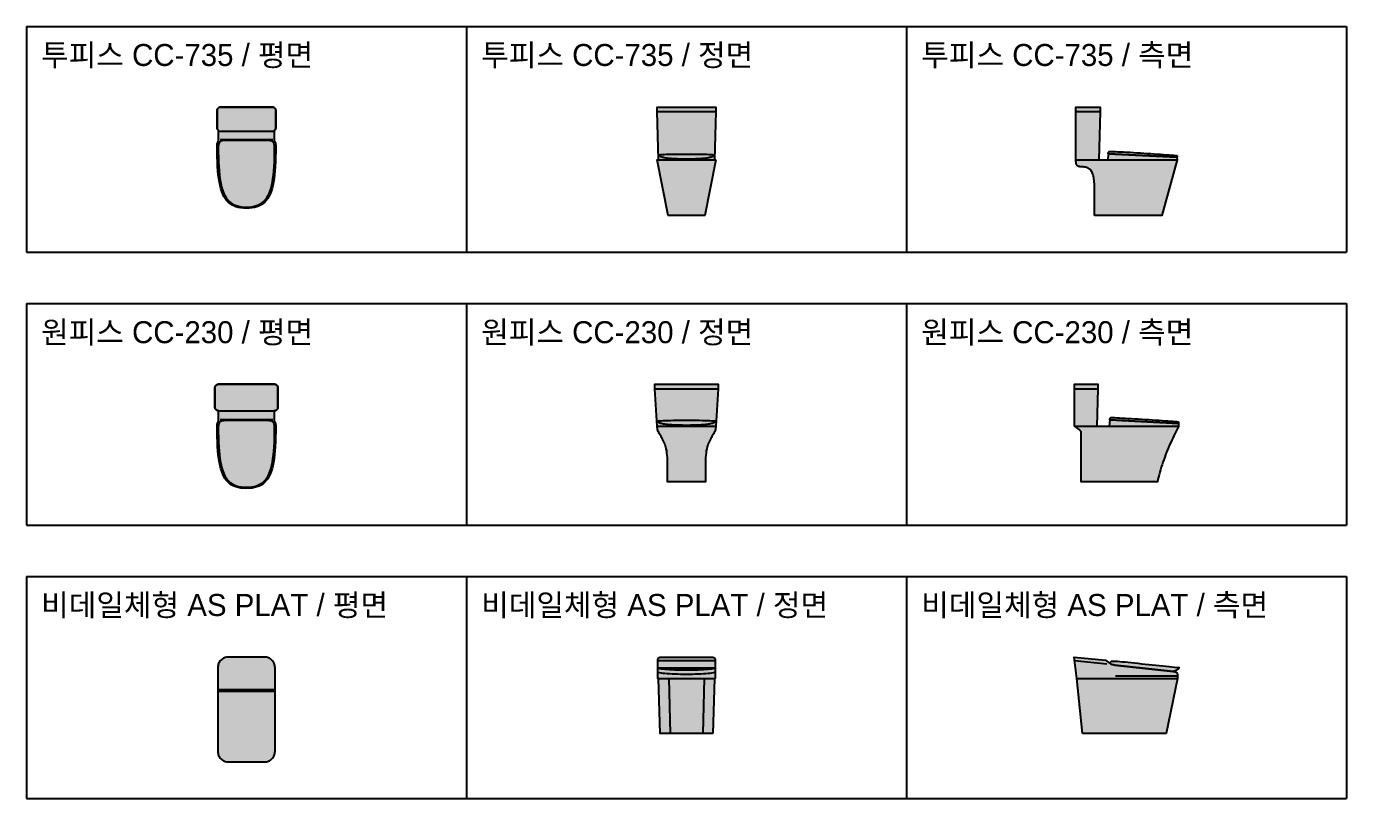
# Model space of a CAD drawing. Header units: millimetres. Extents: x 488786 to 747986, y 25193 to 95000.
# Drawn here: x 543500 to 552500, y 77670 to 82935 of the extents above; entities that cross this region are included whole.
import ezdxf

# ---------------------------------------------------------------- set-up
doc = ezdxf.new("R2010")
doc.units = ezdxf.units.MM
for name, color, linetype in [('10. ETC', 251, 'Continuous'), ('13. TXT2', 43, 'Continuous'), ('25. 255', 255, 'Continuous'), ('6. FUR1', 181, 'Continuous')]:
    doc.layers.add(name, color=color, linetype=linetype)
doc.styles.add('YUHIHA_TEXT', font='Pretendard-Regular.ttf')

# ---------------------------------------------------------------- blocks, each defined once
blk = doc.blocks.new('YUHIHA_Sanitary_Toilet_TwoPiece_A_Plan_Geometry')
at = {"layer": '25. 255'}
blk.add_hatch(color=256, dxfattribs=at).paths.add_polyline_path([(391.7, 456.7), (393.2, 454.4), (394.7, 451.9), (395.9, 449.2), (397, 446.2), (397.9, 443), (398.7, 439.5), (399.2, 435.8), (399.7, 431.8), (399.9, 427.6), (400, 423), (399.8, 385.8), (399.2, 350.5), (398.1, 317.1), (396.6, 285.6), (394.5, 255.9), (391.8, 228), (388.5, 201.9), (384.6, 177.6), (380, 154.9), (374.6, 133.9), (368.5, 114.6), (361.5, 96.9), (353.7, 80.8), (345, 66.3), (335.4, 53.3), (324.7, 41.8), (313.1, 31.7), (300.4, 23.1), (286.7, 15.9), (271.8, 10.1), (255.7, 5.6), (238.4, 2.5), (219.8, 0.6), (200, 0), (180.2, 0.6), (161.6, 2.5), (144.3, 5.6), (128.2, 10.1), (113.3, 15.9), (99.6, 23.1), (86.9, 31.7), (75.3, 41.8), (64.6, 53.3), (55, 66.3), (46.3, 80.8), (38.5, 96.9), (31.5, 114.6), (25.4, 133.9), (20, 154.9), (15.4, 177.6), (11.5, 201.9), (8.2, 228), (5.5, 255.9), (3.4, 285.6), (1.9, 317.1), (0.8, 350.5), (0.2, 385.8), (0, 423), (0.1, 427.6), (0.3, 431.8), (0.8, 435.8), (1.3, 439.5), (2.1, 443), (3, 446.2), (4.1, 449.2), (5.3, 451.9), (6.8, 454.4), (8.3, 456.7), (10, 458.6), (10, 529.5), (8.8, 530.4), (7, 532), (5.4, 533.8), (4, 535.7), (2.8, 537.7), (1.8, 539.8), (1, 542), (0.5, 544.3), (0.1, 546.6), (0, 549), (0, 666), (0.1, 668.4), (0.5, 670.7), (1, 673), (1.8, 675.2), (2.8, 677.3), (4, 679.3), (5.4, 681.2), (7, 683), (8.8, 684.6), (10.7, 686), (12.7, 687.2), (14.8, 688.2), (17, 689), (19.3, 689.5), (21.6, 689.9), (24, 690), (376, 690), (378.4, 689.9), (380.7, 689.5), (383, 689), (385.2, 688.2), (387.3, 687.2), (389.3, 686), (391.2, 684.6), (393, 683), (394.6, 681.2), (396, 679.3), (397.2, 677.3), (398.2, 675.2), (399, 673), (399.5, 670.7), (399.9, 668.4), (400, 666), (400, 549), (399.9, 546.6), (399.5, 544.3), (399, 542), (398.2, 539.8), (397.2, 537.7), (396, 535.7), (394.6, 533.8), (393, 532), (391.2, 530.4), (390, 529.5), (390, 458.6)])
at = {"layer": '6. FUR1'}
blk.add_lwpolyline([(391.7, 456.7), (393.2, 454.4), (394.7, 451.9), (395.9, 449.2), (397, 446.2), (397.9, 443), (398.7, 439.5), (399.2, 435.8), (399.7, 431.8), (399.9, 427.6), (400, 423), (399.8, 385.8), (399.2, 350.5), (398.1, 317.1), (396.6, 285.6), (394.5, 255.9), (391.8, 228), (388.5, 201.9), (384.6, 177.6), (380, 154.9), (374.6, 133.9), (368.5, 114.6), (361.5, 96.9), (353.7, 80.8), (345, 66.3), (335.4, 53.3), (324.7, 41.8), (313.1, 31.7), (300.4, 23.1), (286.7, 15.9), (271.8, 10.1), (255.7, 5.6), (238.4, 2.5), (219.8, 0.6), (200, 0), (180.2, 0.6), (161.6, 2.5), (144.3, 5.6), (128.2, 10.1), (113.3, 15.9), (99.6, 23.1), (86.9, 31.7), (75.3, 41.8), (64.6, 53.3), (55, 66.3), (46.3, 80.8), (38.5, 96.9), (31.5, 114.6), (25.4, 133.9), (20, 154.9), (15.4, 177.6), (11.5, 201.9), (8.2, 228), (5.5, 255.9), (3.4, 285.6), (1.9, 317.1), (0.8, 350.5), (0.2, 385.8), (0, 423), (0.1, 427.6), (0.3, 431.8), (0.8, 435.8), (1.3, 439.5), (2.1, 443), (3, 446.2), (4.1, 449.2), (5.3, 451.9), (6.8, 454.4), (8.3, 456.7), (10, 458.6), (10, 529.5), (8.8, 530.4), (7, 532), (5.4, 533.8), (4, 535.7), (2.8, 537.7), (1.8, 539.8), (1, 542), (0.5, 544.3), (0.1, 546.6), (0, 549), (0, 666), (0.1, 668.4), (0.5, 670.7), (1, 673), (1.8, 675.2), (2.8, 677.3), (4, 679.3), (5.4, 681.2), (7, 683), (8.8, 684.6), (10.7, 686), (12.7, 687.2), (14.8, 688.2), (17, 689), (19.3, 689.5), (21.6, 689.9), (24, 690), (376, 690), (378.4, 689.9), (380.7, 689.5), (383, 689), (385.2, 688.2), (387.3, 687.2), (389.3, 686), (391.2, 684.6), (393, 683), (394.6, 681.2), (396, 679.3), (397.2, 677.3), (398.2, 675.2), (399, 673), (399.5, 670.7), (399.9, 668.4), (400, 666), (400, 549), (399.9, 546.6), (399.5, 544.3), (399, 542), (398.2, 539.8), (397.2, 537.7), (396, 535.7), (394.6, 533.8), (393, 532), (391.2, 530.4), (390, 529.5), (390, 458.6), (391.7, 456.7)], close=True, dxfattribs=at)
at = {"layer": '6. FUR1', "color": 241, "linetype": 'Continuous', "lineweight": -3}
for points in [[(376, 525), (378.4, 525.1), (380.7, 525.5), (383, 526), (385.2, 526.8), (387.3, 527.8), (389.3, 529), (391.2, 530.4), (393, 532), (394.6, 533.8), (396, 535.7), (397.2, 537.7), (398.2, 539.8), (399, 542), (399.5, 544.3), (399.9, 546.6), (400, 549), (400, 666), (399.9, 668.4), (399.5, 670.7), (399, 673), (398.2, 675.2), (397.2, 677.3), (396, 679.3), (394.6, 681.2), (393, 683), (391.2, 684.6), (389.3, 686), (387.3, 687.2), (385.2, 688.2), (383, 689), (380.7, 689.5), (378.4, 689.9), (376, 690), (24, 690), (21.6, 689.9), (19.3, 689.5), (17, 689), (14.8, 688.2), (12.7, 687.2), (10.7, 686), (8.8, 684.6), (7, 683), (5.4, 681.2), (4, 679.3), (2.8, 677.3), (1.8, 675.2), (1, 673), (0.5, 670.7), (0.1, 668.4), (0, 666), (0, 549), (0.1, 546.6), (0.5, 544.3), (1, 542), (1.8, 539.8), (2.8, 537.7), (4, 535.7), (5.4, 533.8), (7, 532), (8.8, 530.4), (10.7, 529), (12.7, 527.8), (14.8, 526.8), (17, 526), (19.3, 525.5), (21.6, 525.1), (24, 525)], [(54.1, 462), (50.3, 462), (46.7, 461.8), (43.3, 461.5), (40, 461.2), (36.9, 460.7), (33.9, 460), (31.1, 459.2), (28.5, 458.3), (26, 457.2), (23.7, 456), (21.5, 454.5), (19.5, 452.9), (17.7, 451.1), (16, 449.1), (14.5, 446.9), (13.1, 444.5), (11.9, 441.9), (10.9, 439), (10, 435.9), (9.3, 432.6), (8.7, 429), (8.3, 425.1), (8.1, 421), (8, 416.6), (8, 416.6), (8.2, 380.7), (8.8, 346.6), (9.8, 314.3), (11.3, 283.9), (13.3, 255.2), (15.9, 228.3), (19, 203), (22.8, 179.5), (27.2, 157.6), (32.4, 137.4), (38.3, 118.7), (45, 101.6), (52.5, 86.1), (60.8, 72), (70.1, 59.5), (80.2, 48.4), (91.4, 38.7), (103.6, 30.3), (116.8, 23.4), (131.1, 17.8), (146.5, 13.5), (163.1, 10.4), (181, 8.6), (200, 8), (200, 8), (219, 8.6), (236.9, 10.4), (253.5, 13.5), (268.9, 17.8), (283.2, 23.4), (296.4, 30.3), (308.6, 38.7), (319.8, 48.4), (329.9, 59.5), (339.2, 72), (347.5, 86.1), (355, 101.6), (361.7, 118.7), (367.6, 137.4), (372.8, 157.6), (377.2, 179.5), (381, 203), (384.1, 228.3), (386.7, 255.2), (388.7, 283.9), (390.2, 314.3), (391.2, 346.6), (391.8, 380.7), (392, 416.6), (392, 416.6), (391.9, 421), (391.7, 425.1), (391.3, 429), (390.7, 432.6), (390, 435.9), (389.1, 439), (388.1, 441.9), (386.9, 444.5), (385.5, 446.9), (384, 449.1), (382.3, 451.1), (380.5, 452.9), (378.5, 454.5), (376.3, 456), (374, 457.2), (371.5, 458.3), (368.9, 459.2), (366.1, 460), (363.1, 460.7), (360, 461.2), (356.7, 461.5), (353.3, 461.8), (349.7, 462), (345.9, 462)]]:
    blk.add_lwpolyline(points, close=True, dxfattribs=at)
blk.add_lwpolyline([(20, 470), (380, 470)], dxfattribs=at)
blk = doc.blocks.new('YUHIHA_Sanitary_Toilet_TwoPiece_A_Plan', base_point=(200, 0))
at = {"layer": '6. FUR1'}
blk.add_blockref('YUHIHA_Sanitary_Toilet_TwoPiece_A_Plan_Geometry', (0, 0), dxfattribs=at)
blk = doc.blocks.new('YUHIHA_Sanitary_Toilet_TwoPiece_A_Front_Geometry')
at = {"layer": '25. 255'}
blk.add_hatch(color=256, dxfattribs=at).paths.add_polyline_path([(400, 380), (325, 0), (75, 0), (0, 380), (9, 380), (0, 710), (0, 740), (400, 740), (400, 710), (391, 380)])
at = {"layer": '6. FUR1'}
blk.add_lwpolyline([(400, 380), (325, 0), (200, 0), (75, 0), (0, 380), (9, 380), (0, 710), (0, 740), (400, 740), (400, 710), (391, 380), (400, 380)], close=True, dxfattribs=at)
at = {"layer": '6. FUR1', "color": 241, "linetype": 'Continuous', "lineweight": -3}
for points in [[(0, 710), (400, 710)], [(0, 380), (400, 380)]]:
    blk.add_lwpolyline(points, dxfattribs=at)
blk.add_lwpolyline([(11, 414), (16.2, 415), (24.2, 415.8), (34.6, 416.6), (47.3, 417.3), (62, 418), (78.5, 418.5), (96.5, 419), (115.7, 419.3), (135.9, 419.6), (156.8, 419.8), (178.3, 420), (200, 420), (221.7, 420), (243.2, 419.8), (264.1, 419.6), (284.3, 419.3), (303.5, 419), (321.5, 418.5), (338, 418), (352.7, 417.3), (365.4, 416.6), (375.8, 415.8), (383.8, 415), (389, 414), (389, 414), (388.8, 411.3), (387.6, 408.8), (385.6, 406.4), (382.6, 404.2), (378.9, 402.1), (374.4, 400.2), (369.1, 398.4), (363.1, 396.7), (356.4, 395.2), (349.1, 393.7), (341.2, 392.4), (332.8, 391.2), (323.7, 390.2), (314.2, 389.2), (304.3, 388.4), (293.9, 387.6), (283.1, 387), (272, 386.4), (260.6, 386), (248.9, 385.6), (236.9, 385.3), (224.8, 385.2), (212.4, 385), (200, 385), (200, 385), (187.6, 385), (175.2, 385.2), (163.1, 385.3), (151.1, 385.6), (139.4, 386), (128, 386.4), (116.9, 387), (106.1, 387.6), (95.7, 388.4), (85.8, 389.2), (76.3, 390.2), (67.2, 391.2), (58.8, 392.4), (50.9, 393.7), (43.6, 395.2), (36.9, 396.7), (30.9, 398.4), (25.6, 400.2), (21.1, 402.1), (17.4, 404.2), (14.4, 406.4), (12.4, 408.8), (11.2, 411.3), (11, 414)], close=True, dxfattribs=at)
blk = doc.blocks.new('YUHIHA_Sanitary_Toilet_TwoPiece_A_Front')
at = {"layer": '6. FUR1'}
blk.add_blockref('YUHIHA_Sanitary_Toilet_TwoPiece_A_Front_Geometry', (-200, 0), dxfattribs=at)
blk = doc.blocks.new('YUHIHA_Sanitary_Toilet_TwoPiece_A_Side_Geometry')
at = {"layer": '25. 255'}
blk.add_hatch(color=256, dxfattribs=at).paths.add_polyline_path([(126, 0), (126, 180), (125.9, 192.9), (125.7, 205.2), (125.3, 216.9), (124.6, 227.9), (123.8, 238.4), (122.7, 248.2), (121.3, 257.4), (119.7, 266.1), (117.8, 274.1), (115.5, 281.7), (112.9, 288.6), (110, 295), (106.7, 300.9), (103, 306.2), (98.9, 311), (94.3, 315.3), (89.3, 319), (83.8, 322.3), (77.8, 325.1), (71.4, 327.4), (64.4, 329.2), (56.8, 330.6), (48.7, 331.5), (40, 332), (36.4, 332.4), (32.9, 332.7), (29.7, 333.1), (26.6, 333.5), (23.8, 333.9), (21.1, 334.4), (18.6, 335.1), (16.3, 335.8), (14.2, 336.6), (12.2, 337.7), (10.4, 338.9), (8.8, 340.2), (7.3, 341.9), (5.9, 343.7), (4.7, 345.8), (3.7, 348.2), (2.8, 350.9), (2, 353.9), (1.4, 357.3), (0.9, 361), (0.5, 365.1), (0.2, 369.7), (0.1, 374.6), (0, 380), (0, 740), (165, 740), (165, 710), (157, 380), (218, 380), (223, 421.8), (220, 422), (220.1, 423), (220.3, 424), (220.5, 424.9), (220.7, 425.8), (220.9, 426.7), (221.1, 427.6), (221.4, 428.4), (221.6, 429.3), (221.9, 430.1), (222.2, 430.8), (222.5, 431.5), (222.9, 432.2), (223.2, 432.9), (223.6, 433.6), (224, 434.2), (224.4, 434.7), (224.8, 435.3), (225.2, 435.8), (225.6, 436.2), (226.1, 436.7), (226.5, 437.1), (227, 437.4), (227.5, 437.7), (228, 438), (239.4, 437.8), (253, 437.3), (268.5, 436.7), (285.8, 435.9), (304.7, 435), (324.9, 433.9), (346.2, 432.7), (368.5, 431.4), (391.5, 430), (415, 428.6), (438.9, 427), (462.9, 425.5), (486.8, 423.9), (510.4, 422.4), (533.5, 420.8), (555.9, 419.3), (577.3, 417.8), (597.7, 416.3), (616.8, 415), (634.3, 413.7), (650.1, 412.6), (663.9, 411.6), (675.6, 410.7), (685, 410), (685.7, 409.8), (686.4, 409.6), (686.9, 409.4), (687.4, 409), (687.9, 408.7), (688.3, 408.3), (688.6, 407.8), (688.9, 407.3), (689.1, 406.8), (689.3, 406.3), (689.4, 405.7), (689.5, 405.1), (689.5, 404.5), (689.5, 403.9), (689.5, 403.3), (689.4, 402.7), (689.3, 402), (689.2, 401.4), (689.1, 400.8), (688.9, 400.2), (688.7, 399.6), (688.5, 399.1), (688.2, 398.5), (688, 398), (690, 380), (585, 0)])
at = {"layer": '6. FUR1'}
blk.add_lwpolyline([(126, 0), (126, 180), (125.9, 192.9), (125.7, 205.2), (125.3, 216.9), (124.6, 227.9), (123.8, 238.4), (122.7, 248.2), (121.3, 257.4), (119.7, 266.1), (117.8, 274.1), (115.5, 281.7), (112.9, 288.6), (110, 295), (106.7, 300.9), (103, 306.2), (98.9, 311), (94.3, 315.3), (89.3, 319), (83.8, 322.3), (77.8, 325.1), (71.4, 327.4), (64.4, 329.2), (56.8, 330.6), (48.7, 331.5), (40, 332), (36.4, 332.4), (32.9, 332.7), (29.7, 333.1), (26.6, 333.5), (23.8, 333.9), (21.1, 334.4), (18.6, 335.1), (16.3, 335.8), (14.2, 336.6), (12.2, 337.7), (10.4, 338.9), (8.8, 340.2), (7.3, 341.9), (5.9, 343.7), (4.7, 345.8), (3.7, 348.2), (2.8, 350.9), (2, 353.9), (1.4, 357.3), (0.9, 361), (0.5, 365.1), (0.2, 369.7), (0.1, 374.6), (0, 380), (0, 740), (165, 740), (165, 710), (157, 380), (218, 380), (223, 421.8), (220, 422), (220.1, 423), (220.3, 424), (220.5, 424.9), (220.7, 425.8), (220.9, 426.7), (221.1, 427.6), (221.4, 428.4), (221.6, 429.3), (221.9, 430.1), (222.2, 430.8), (222.5, 431.5), (222.9, 432.2), (223.2, 432.9), (223.6, 433.6), (224, 434.2), (224.4, 434.7), (224.8, 435.3), (225.2, 435.8), (225.6, 436.2), (226.1, 436.7), (226.5, 437.1), (227, 437.4), (227.5, 437.7), (228, 438), (239.4, 437.8), (253, 437.3), (268.5, 436.7), (285.8, 435.9), (304.7, 435), (324.9, 433.9), (346.2, 432.7), (368.5, 431.4), (391.5, 430), (415, 428.6), (438.9, 427), (462.9, 425.5), (486.8, 423.9), (510.4, 422.4), (533.5, 420.8), (555.9, 419.3), (577.3, 417.8), (597.7, 416.3), (616.8, 415), (634.3, 413.7), (650.1, 412.6), (663.9, 411.6), (675.6, 410.7), (685, 410), (685.7, 409.8), (686.4, 409.6), (686.9, 409.4), (687.4, 409), (687.9, 408.7), (688.3, 408.3), (688.6, 407.8), (688.9, 407.3), (689.1, 406.8), (689.3, 406.3), (689.4, 405.7), (689.5, 405.1), (689.5, 404.5), (689.5, 403.9), (689.5, 403.3), (689.4, 402.7), (689.3, 402), (689.2, 401.4), (689.1, 400.8), (688.9, 400.2), (688.7, 399.6), (688.5, 399.1), (688.2, 398.5), (688, 398), (690, 380), (585, 0), (345, 0), (126, 0)], close=True, dxfattribs=at)
at = {"layer": '6. FUR1', "color": 241, "linetype": 'Continuous', "lineweight": -3}
for points in [[(0, 710), (165, 710)], [(0, 380), (690, 380)], [(220, 422), (688, 398)]]:
    blk.add_lwpolyline(points, dxfattribs=at)
blk.add_lwpolyline([(228, 438), (239.4, 437.8), (253, 437.3), (268.5, 436.7), (285.8, 435.9), (304.7, 435), (324.9, 433.9), (346.2, 432.7), (368.5, 431.4), (391.5, 430), (415, 428.6), (438.9, 427), (462.9, 425.5), (486.8, 423.9), (510.4, 422.4), (533.5, 420.8), (555.9, 419.3), (577.3, 417.8), (597.7, 416.3), (616.8, 415), (634.3, 413.7), (650.1, 412.6), (663.9, 411.6), (675.6, 410.7), (685, 410), (685, 410), (685.7, 409.8), (686.4, 409.6), (686.9, 409.4), (687.4, 409), (687.9, 408.7), (688.3, 408.3), (688.6, 407.8), (688.9, 407.3), (689.1, 406.8), (689.3, 406.3), (689.4, 405.7), (689.5, 405.1), (689.5, 404.5), (689.5, 403.9), (689.5, 403.3), (689.4, 402.7), (689.3, 402), (689.2, 401.4), (689.1, 400.8), (688.9, 400.2), (688.7, 399.6), (688.5, 399.1), (688.2, 398.5), (688, 398), (220, 422), (220, 422), (220.1, 423), (220.3, 424), (220.5, 424.9), (220.7, 425.8), (220.9, 426.7), (221.1, 427.6), (221.4, 428.4), (221.6, 429.3), (221.9, 430.1), (222.2, 430.8), (222.5, 431.5), (222.9, 432.2), (223.2, 432.9), (223.6, 433.6), (224, 434.2), (224.4, 434.7), (224.8, 435.3), (225.2, 435.8), (225.6, 436.2), (226.1, 436.7), (226.5, 437.1), (227, 437.4), (227.5, 437.7), (228, 438)], close=True, dxfattribs=at)
blk = doc.blocks.new('YUHIHA_Sanitary_Toilet_TwoPiece_A_Side')
at = {"layer": '6. FUR1'}
blk.add_blockref('YUHIHA_Sanitary_Toilet_TwoPiece_A_Side_Geometry', (-345, 0), dxfattribs=at)
blk = doc.blocks.new('YUHIHA_Sanitary_Toilet_OnePiece_Plan_Geometry')
at = {"layer": '25. 255'}
blk.add_hatch(color=256, dxfattribs=at).paths.add_polyline_path([(406.7, 456.7), (408.2, 454.4), (409.7, 451.9), (410.9, 449.2), (412, 446.2), (412.9, 443), (413.7, 439.5), (414.2, 435.8), (414.7, 431.8), (414.9, 427.6), (415, 423), (414.8, 385.8), (414.2, 350.5), (413.1, 317.1), (411.6, 285.6), (409.5, 255.9), (406.8, 228), (403.5, 201.9), (399.6, 177.6), (395, 154.9), (389.6, 133.9), (383.5, 114.6), (376.5, 96.9), (368.7, 80.8), (360, 66.3), (350.4, 53.3), (339.7, 41.8), (328.1, 31.7), (315.4, 23.1), (301.7, 15.9), (286.8, 10.1), (270.7, 5.6), (253.4, 2.5), (234.8, 0.6), (215, 0), (195.2, 0.6), (176.6, 2.5), (159.3, 5.6), (143.2, 10.1), (128.3, 15.9), (114.6, 23.1), (101.9, 31.7), (90.3, 41.8), (79.6, 53.3), (70, 66.3), (61.3, 80.8), (53.5, 96.9), (46.5, 114.6), (40.4, 133.9), (35, 154.9), (30.4, 177.6), (26.5, 201.9), (23.2, 228), (20.5, 255.9), (18.4, 285.6), (16.9, 317.1), (15.8, 350.5), (15.2, 385.8), (15, 423), (15.1, 427.6), (15.3, 431.8), (15.8, 435.8), (16.3, 439.5), (17.1, 443), (18, 446.2), (19.1, 449.2), (20.3, 451.9), (21.8, 454.4), (23.3, 456.7), (25, 458.6), (25, 530), (24, 530), (21.6, 530.1), (19.3, 530.5), (17, 531), (14.8, 531.8), (12.7, 532.8), (10.7, 534), (8.8, 535.4), (7, 537), (5.4, 538.8), (4, 540.7), (2.8, 542.7), (1.8, 544.8), (1, 547), (0.5, 549.3), (0.1, 551.6), (0, 554), (0, 686), (0.1, 688.4), (0.5, 690.7), (1, 693), (1.8, 695.2), (2.8, 697.3), (4, 699.3), (5.4, 701.2), (7, 703), (8.8, 704.6), (10.7, 706), (12.7, 707.2), (14.8, 708.2), (17, 709), (19.3, 709.5), (21.6, 709.9), (24, 710), (406, 710), (408.4, 709.9), (410.7, 709.5), (413, 709), (415.2, 708.2), (417.3, 707.2), (419.3, 706), (421.2, 704.6), (423, 703), (424.6, 701.2), (426, 699.3), (427.2, 697.3), (428.2, 695.2), (429, 693), (429.5, 690.7), (429.9, 688.4), (430, 686), (430, 554), (429.9, 551.6), (429.5, 549.3), (429, 547), (428.2, 544.8), (427.2, 542.7), (426, 540.7), (424.6, 538.8), (423, 537), (421.2, 535.4), (419.3, 534), (417.3, 532.8), (415.2, 531.8), (413, 531), (410.7, 530.5), (408.4, 530.1), (406, 530), (405, 530), (405, 458.6)])
at = {"layer": '6. FUR1'}
blk.add_lwpolyline([(406.7, 456.7), (408.2, 454.4), (409.7, 451.9), (410.9, 449.2), (412, 446.2), (412.9, 443), (413.7, 439.5), (414.2, 435.8), (414.7, 431.8), (414.9, 427.6), (415, 423), (414.8, 385.8), (414.2, 350.5), (413.1, 317.1), (411.6, 285.6), (409.5, 255.9), (406.8, 228), (403.5, 201.9), (399.6, 177.6), (395, 154.9), (389.6, 133.9), (383.5, 114.6), (376.5, 96.9), (368.7, 80.8), (360, 66.3), (350.4, 53.3), (339.7, 41.8), (328.1, 31.7), (315.4, 23.1), (301.7, 15.9), (286.8, 10.1), (270.7, 5.6), (253.4, 2.5), (234.8, 0.6), (215, 0), (195.2, 0.6), (176.6, 2.5), (159.3, 5.6), (143.2, 10.1), (128.3, 15.9), (114.6, 23.1), (101.9, 31.7), (90.3, 41.8), (79.6, 53.3), (70, 66.3), (61.3, 80.8), (53.5, 96.9), (46.5, 114.6), (40.4, 133.9), (35, 154.9), (30.4, 177.6), (26.5, 201.9), (23.2, 228), (20.5, 255.9), (18.4, 285.6), (16.9, 317.1), (15.8, 350.5), (15.2, 385.8), (15, 423), (15.1, 427.6), (15.3, 431.8), (15.8, 435.8), (16.3, 439.5), (17.1, 443), (18, 446.2), (19.1, 449.2), (20.3, 451.9), (21.8, 454.4), (23.3, 456.7), (25, 458.6), (25, 530), (24, 530), (21.6, 530.1), (19.3, 530.5), (17, 531), (14.8, 531.8), (12.7, 532.8), (10.7, 534), (8.8, 535.4), (7, 537), (5.4, 538.8), (4, 540.7), (2.8, 542.7), (1.8, 544.8), (1, 547), (0.5, 549.3), (0.1, 551.6), (0, 554), (0, 686), (0.1, 688.4), (0.5, 690.7), (1, 693), (1.8, 695.2), (2.8, 697.3), (4, 699.3), (5.4, 701.2), (7, 703), (8.8, 704.6), (10.7, 706), (12.7, 707.2), (14.8, 708.2), (17, 709), (19.3, 709.5), (21.6, 709.9), (24, 710), (406, 710), (408.4, 709.9), (410.7, 709.5), (413, 709), (415.2, 708.2), (417.3, 707.2), (419.3, 706), (421.2, 704.6), (423, 703), (424.6, 701.2), (426, 699.3), (427.2, 697.3), (428.2, 695.2), (429, 693), (429.5, 690.7), (429.9, 688.4), (430, 686), (430, 554), (429.9, 551.6), (429.5, 549.3), (429, 547), (428.2, 544.8), (427.2, 542.7), (426, 540.7), (424.6, 538.8), (423, 537), (421.2, 535.4), (419.3, 534), (417.3, 532.8), (415.2, 531.8), (413, 531), (410.7, 530.5), (408.4, 530.1), (406, 530), (405, 530), (405, 458.6), (406.7, 456.7)], close=True, dxfattribs=at)
at = {"layer": '6. FUR1', "color": 241, "linetype": 'Continuous', "lineweight": -3}
for points in [[(406, 530), (408.4, 530.1), (410.7, 530.5), (413, 531), (415.2, 531.8), (417.3, 532.8), (419.3, 534), (421.2, 535.4), (423, 537), (424.6, 538.8), (426, 540.7), (427.2, 542.7), (428.2, 544.8), (429, 547), (429.5, 549.3), (429.9, 551.6), (430, 554), (430, 686), (429.9, 688.4), (429.5, 690.7), (429, 693), (428.2, 695.2), (427.2, 697.3), (426, 699.3), (424.6, 701.2), (423, 703), (421.2, 704.6), (419.3, 706), (417.3, 707.2), (415.2, 708.2), (413, 709), (410.7, 709.5), (408.4, 709.9), (406, 710), (24, 710), (21.6, 709.9), (19.3, 709.5), (17, 709), (14.8, 708.2), (12.7, 707.2), (10.7, 706), (8.8, 704.6), (7, 703), (5.4, 701.2), (4, 699.3), (2.8, 697.3), (1.8, 695.2), (1, 693), (0.5, 690.7), (0.1, 688.4), (0, 686), (0, 554), (0.1, 551.6), (0.5, 549.3), (1, 547), (1.8, 544.8), (2.8, 542.7), (4, 540.7), (5.4, 538.8), (7, 537), (8.8, 535.4), (10.7, 534), (12.7, 532.8), (14.8, 531.8), (17, 531), (19.3, 530.5), (21.6, 530.1), (24, 530)], [(69.1, 462), (65.3, 462), (61.7, 461.8), (58.3, 461.5), (55, 461.2), (51.9, 460.7), (48.9, 460), (46.1, 459.2), (43.5, 458.3), (41, 457.2), (38.7, 456), (36.5, 454.5), (34.5, 452.9), (32.7, 451.1), (31, 449.1), (29.5, 446.9), (28.1, 444.5), (26.9, 441.9), (25.9, 439), (25, 435.9), (24.3, 432.6), (23.7, 429), (23.3, 425.1), (23.1, 421), (23, 416.6), (23, 416.6), (23.2, 380.7), (23.8, 346.6), (24.8, 314.3), (26.3, 283.9), (28.3, 255.2), (30.9, 228.3), (34, 203), (37.8, 179.5), (42.2, 157.6), (47.4, 137.4), (53.3, 118.7), (60, 101.6), (67.5, 86.1), (75.8, 72), (85.1, 59.5), (95.2, 48.4), (106.4, 38.7), (118.6, 30.3), (131.8, 23.4), (146.1, 17.8), (161.5, 13.5), (178.1, 10.4), (196, 8.6), (215, 8), (215, 8), (234, 8.6), (251.9, 10.4), (268.5, 13.5), (283.9, 17.8), (298.2, 23.4), (311.4, 30.3), (323.6, 38.7), (334.8, 48.4), (344.9, 59.5), (354.2, 72), (362.5, 86.1), (370, 101.6), (376.7, 118.7), (382.6, 137.4), (387.8, 157.6), (392.2, 179.5), (396, 203), (399.1, 228.3), (401.7, 255.2), (403.7, 283.9), (405.2, 314.3), (406.2, 346.6), (406.8, 380.7), (407, 416.6), (407, 416.6), (406.9, 421), (406.7, 425.1), (406.3, 429), (405.7, 432.6), (405, 435.9), (404.1, 439), (403.1, 441.9), (401.9, 444.5), (400.5, 446.9), (399, 449.1), (397.3, 451.1), (395.5, 452.9), (393.5, 454.5), (391.3, 456), (389, 457.2), (386.5, 458.3), (383.9, 459.2), (381.1, 460), (378.1, 460.7), (375, 461.2), (371.7, 461.5), (368.3, 461.8), (364.7, 462), (360.9, 462)]]:
    blk.add_lwpolyline(points, close=True, dxfattribs=at)
blk.add_lwpolyline([(35, 470), (395, 470)], dxfattribs=at)
blk = doc.blocks.new('YUHIHA_Sanitary_Toilet_OnePiece_Plan', base_point=(215, 0))
at = {"layer": '6. FUR1'}
blk.add_blockref('YUHIHA_Sanitary_Toilet_OnePiece_Plan_Geometry', (0, 0), dxfattribs=at)
blk = doc.blocks.new('YUHIHA_Sanitary_Toilet_OnePiece_Front_Geometry')
at = {"layer": '25. 255'}
blk.add_hatch(color=256, dxfattribs=at).paths.add_polyline_path([(414.6, 371.5), (413.6, 363.6), (412, 356.2), (409.8, 349.1), (407.2, 342.2), (404.1, 335.5), (400.6, 329), (396.9, 322.4), (392.9, 315.8), (388.7, 308.9), (384.4, 301.8), (380, 294.4), (375.6, 286.5), (371.3, 278.1), (367.1, 269), (363.1, 259.3), (359.4, 248.7), (355.9, 237.3), (352.8, 224.8), (350.2, 211.4), (348, 196.7), (346.4, 180.8), (345.4, 163.6), (345, 145), (345, 0), (85, 0), (85, 145), (84.6, 163.6), (83.6, 180.8), (82, 196.7), (79.8, 211.4), (77.2, 224.8), (74.1, 237.3), (70.6, 248.7), (66.9, 259.3), (62.9, 269), (58.7, 278.1), (54.4, 286.5), (50, 294.4), (45.6, 301.8), (41.3, 308.9), (37.1, 315.8), (33.1, 322.4), (29.4, 329), (25.9, 335.5), (22.8, 342.2), (20.2, 349.1), (18, 356.2), (16.4, 363.6), (15.4, 371.5), (15, 380), (0, 635), (0, 665), (430, 665), (430, 635), (415, 380)])
at = {"layer": '6. FUR1'}
blk.add_lwpolyline([(414.6, 371.5), (413.6, 363.6), (412, 356.2), (409.8, 349.1), (407.2, 342.2), (404.1, 335.5), (400.6, 329), (396.9, 322.4), (392.9, 315.8), (388.7, 308.9), (384.4, 301.8), (380, 294.4), (375.6, 286.5), (371.3, 278.1), (367.1, 269), (363.1, 259.3), (359.4, 248.7), (355.9, 237.3), (352.8, 224.8), (350.2, 211.4), (348, 196.7), (346.4, 180.8), (345.4, 163.6), (345, 145), (345, 0), (85, 0), (85, 145), (84.6, 163.6), (83.6, 180.8), (82, 196.7), (79.8, 211.4), (77.2, 224.8), (74.1, 237.3), (70.6, 248.7), (66.9, 259.3), (62.9, 269), (58.7, 278.1), (54.4, 286.5), (50, 294.4), (45.6, 301.8), (41.3, 308.9), (37.1, 315.8), (33.1, 322.4), (29.4, 329), (25.9, 335.5), (22.8, 342.2), (20.2, 349.1), (18, 356.2), (16.4, 363.6), (15.4, 371.5), (15, 380), (0, 635), (0, 665), (430, 665), (430, 635), (415, 380), (414.6, 371.5)], close=True, dxfattribs=at)
at = {"layer": '6. FUR1', "color": 241, "linetype": 'Continuous', "lineweight": -3}
for points in [[(0, 635), (430, 635)], [(15, 380), (415, 380)]]:
    blk.add_lwpolyline(points, dxfattribs=at)
blk.add_lwpolyline([(18, 414), (23.3, 415), (31.5, 415.8), (42.3, 416.6), (55.5, 417.3), (70.8, 418), (88, 418.5), (106.7, 419), (126.8, 419.3), (147.9, 419.6), (169.9, 419.8), (192.3, 420), (215, 420), (237.7, 420), (260.1, 419.8), (282.1, 419.6), (303.2, 419.3), (323.3, 419), (342, 418.5), (359.2, 418), (374.5, 417.3), (387.7, 416.6), (398.5, 415.8), (406.7, 415), (412, 414), (412, 414), (411.8, 411.3), (410.6, 408.8), (408.5, 406.4), (405.6, 404.2), (401.8, 402.1), (397.2, 400.2), (391.8, 398.4), (385.7, 396.7), (378.9, 395.2), (371.4, 393.7), (363.3, 392.4), (354.6, 391.2), (345.3, 390.2), (335.4, 389.2), (325.1, 388.4), (314.3, 387.6), (303.1, 387), (291.4, 386.4), (279.4, 386), (267.1, 385.6), (254.4, 385.3), (241.5, 385.2), (228.3, 385), (215, 385), (215, 385), (201.7, 385), (188.5, 385.2), (175.6, 385.3), (162.9, 385.6), (150.6, 386), (138.6, 386.4), (126.9, 387), (115.7, 387.6), (104.9, 388.4), (94.6, 389.2), (84.7, 390.2), (75.4, 391.2), (66.7, 392.4), (58.6, 393.7), (51.1, 395.2), (44.3, 396.7), (38.2, 398.4), (32.8, 400.2), (28.2, 402.1), (24.4, 404.2), (21.5, 406.4), (19.4, 408.8), (18.2, 411.3), (18, 414)], close=True, dxfattribs=at)
blk = doc.blocks.new('YUHIHA_Sanitary_Toilet_OnePiece_Front', base_point=(215, 0))
at = {"layer": '6. FUR1'}
blk.add_blockref('YUHIHA_Sanitary_Toilet_OnePiece_Front_Geometry', (0, 0), dxfattribs=at)
blk = doc.blocks.new('YUHIHA_Sanitary_Toilet_OnePiece_Side_Geometry')
at = {"layer": '25. 255'}
blk.add_hatch(color=256, dxfattribs=at).paths.add_polyline_path([(697.1, 355), (690.4, 341.5), (683.6, 327.5), (676.7, 313.1), (669.8, 298.1), (662.8, 282.8), (655.7, 267), (648.7, 251), (641.8, 234.6), (634.9, 218), (628.1, 201.2), (621.5, 184.3), (615, 167.2), (608.7, 150.1), (602.6, 133), (596.7, 115.8), (591.2, 98.8), (585.9, 81.8), (580.9, 65), (576.4, 48.3), (572.1, 31.9), (568.4, 15.8), (565, 0), (45, 0), (45, 340), (43.7, 342.4), (42.2, 344.7), (40.7, 346.8), (39, 348.9), (37.3, 350.8), (35.4, 352.6), (33.5, 354.3), (31.6, 355.9), (29.5, 357.5), (27.5, 359), (25.4, 360.5), (23.2, 361.9), (21.1, 363.3), (19, 364.6), (16.9, 366), (14.8, 367.4), (12.7, 368.8), (10.7, 370.2), (8.7, 371.7), (6.8, 373.2), (5, 374.8), (3.2, 376.4), (1.6, 378.2), (0, 380), (0, 665), (160, 665), (160, 635), (152, 380), (238, 380), (243, 421.8), (240, 422), (240.1, 423), (240.3, 424), (240.5, 424.9), (240.7, 425.8), (240.9, 426.7), (241.1, 427.6), (241.4, 428.4), (241.6, 429.3), (241.9, 430.1), (242.2, 430.8), (242.5, 431.5), (242.9, 432.2), (243.2, 432.9), (243.6, 433.6), (244, 434.2), (244.4, 434.7), (244.8, 435.3), (245.2, 435.8), (245.6, 436.2), (246.1, 436.7), (246.5, 437.1), (247, 437.4), (247.5, 437.7), (248, 438), (259.4, 437.8), (273, 437.3), (288.5, 436.7), (305.8, 435.9), (324.7, 435), (344.9, 433.9), (366.2, 432.7), (388.5, 431.4), (411.5, 430), (435, 428.6), (458.9, 427), (482.9, 425.5), (506.8, 423.9), (530.4, 422.4), (553.5, 420.8), (575.9, 419.3), (597.3, 417.8), (617.7, 416.3), (636.8, 415), (654.3, 413.7), (670.1, 412.6), (683.9, 411.6), (695.6, 410.7), (705, 410), (705.7, 409.8), (706.4, 409.6), (706.9, 409.4), (707.4, 409), (707.9, 408.7), (708.3, 408.3), (708.6, 407.8), (708.9, 407.3), (709.1, 406.8), (709.3, 406.3), (709.4, 405.7), (709.5, 405.1), (709.5, 404.5), (709.5, 403.9), (709.5, 403.3), (709.4, 402.7), (709.3, 402), (709.2, 401.4), (709.1, 400.8), (708.9, 400.2), (708.7, 399.6), (708.5, 399.1), (708.2, 398.5), (708, 398), (710, 380), (703.7, 367.8)])
at = {"layer": '6. FUR1'}
blk.add_lwpolyline([(697.1, 355), (690.4, 341.5), (683.6, 327.5), (676.7, 313.1), (669.8, 298.1), (662.8, 282.8), (655.7, 267), (648.7, 251), (641.8, 234.6), (634.9, 218), (628.1, 201.2), (621.5, 184.3), (615, 167.2), (608.7, 150.1), (602.6, 133), (596.7, 115.8), (591.2, 98.8), (585.9, 81.8), (580.9, 65), (576.4, 48.3), (572.1, 31.9), (568.4, 15.8), (565, 0), (45, 0), (45, 340), (43.7, 342.4), (42.2, 344.7), (40.7, 346.8), (39, 348.9), (37.3, 350.8), (35.4, 352.6), (33.5, 354.3), (31.6, 355.9), (29.5, 357.5), (27.5, 359), (25.4, 360.5), (23.2, 361.9), (21.1, 363.3), (19, 364.6), (16.9, 366), (14.8, 367.4), (12.7, 368.8), (10.7, 370.2), (8.7, 371.7), (6.8, 373.2), (5, 374.8), (3.2, 376.4), (1.6, 378.2), (0, 380), (0, 665), (160, 665), (160, 635), (152, 380), (238, 380), (243, 421.8), (240, 422), (240.1, 423), (240.3, 424), (240.5, 424.9), (240.7, 425.8), (240.9, 426.7), (241.1, 427.6), (241.4, 428.4), (241.6, 429.3), (241.9, 430.1), (242.2, 430.8), (242.5, 431.5), (242.9, 432.2), (243.2, 432.9), (243.6, 433.6), (244, 434.2), (244.4, 434.7), (244.8, 435.3), (245.2, 435.8), (245.6, 436.2), (246.1, 436.7), (246.5, 437.1), (247, 437.4), (247.5, 437.7), (248, 438), (259.4, 437.8), (273, 437.3), (288.5, 436.7), (305.8, 435.9), (324.7, 435), (344.9, 433.9), (366.2, 432.7), (388.5, 431.4), (411.5, 430), (435, 428.6), (458.9, 427), (482.9, 425.5), (506.8, 423.9), (530.4, 422.4), (553.5, 420.8), (575.9, 419.3), (597.3, 417.8), (617.7, 416.3), (636.8, 415), (654.3, 413.7), (670.1, 412.6), (683.9, 411.6), (695.6, 410.7), (705, 410), (705.7, 409.8), (706.4, 409.6), (706.9, 409.4), (707.4, 409), (707.9, 408.7), (708.3, 408.3), (708.6, 407.8), (708.9, 407.3), (709.1, 406.8), (709.3, 406.3), (709.4, 405.7), (709.5, 405.1), (709.5, 404.5), (709.5, 403.9), (709.5, 403.3), (709.4, 402.7), (709.3, 402), (709.2, 401.4), (709.1, 400.8), (708.9, 400.2), (708.7, 399.6), (708.5, 399.1), (708.2, 398.5), (708, 398), (710, 380), (703.7, 367.8), (697.1, 355)], close=True, dxfattribs=at)
at = {"layer": '6. FUR1', "color": 241, "linetype": 'Continuous', "lineweight": -3}
for points in [[(0, 635), (160, 635)], [(0, 380), (710, 380)], [(240, 422), (708, 398)]]:
    blk.add_lwpolyline(points, dxfattribs=at)
blk.add_lwpolyline([(248, 438), (259.4, 437.8), (273, 437.3), (288.5, 436.7), (305.8, 435.9), (324.7, 435), (344.9, 433.9), (366.2, 432.7), (388.5, 431.4), (411.5, 430), (435, 428.6), (458.9, 427), (482.9, 425.5), (506.8, 423.9), (530.4, 422.4), (553.5, 420.8), (575.9, 419.3), (597.3, 417.8), (617.7, 416.3), (636.8, 415), (654.3, 413.7), (670.1, 412.6), (683.9, 411.6), (695.6, 410.7), (705, 410), (705, 410), (705.7, 409.8), (706.4, 409.6), (706.9, 409.4), (707.4, 409), (707.9, 408.7), (708.3, 408.3), (708.6, 407.8), (708.9, 407.3), (709.1, 406.8), (709.3, 406.3), (709.4, 405.7), (709.5, 405.1), (709.5, 404.5), (709.5, 403.9), (709.5, 403.3), (709.4, 402.7), (709.3, 402), (709.2, 401.4), (709.1, 400.8), (708.9, 400.2), (708.7, 399.6), (708.5, 399.1), (708.2, 398.5), (708, 398), (240, 422), (240, 422), (240.1, 423), (240.3, 424), (240.5, 424.9), (240.7, 425.8), (240.9, 426.7), (241.1, 427.6), (241.4, 428.4), (241.6, 429.3), (241.9, 430.1), (242.2, 430.8), (242.5, 431.5), (242.9, 432.2), (243.2, 432.9), (243.6, 433.6), (244, 434.2), (244.4, 434.7), (244.8, 435.3), (245.2, 435.8), (245.6, 436.2), (246.1, 436.7), (246.5, 437.1), (247, 437.4), (247.5, 437.7), (248, 438)], close=True, dxfattribs=at)
blk = doc.blocks.new('YUHIHA_Sanitary_Toilet_OnePiece_Side', base_point=(355, 0))
at = {"layer": '6. FUR1'}
blk.add_blockref('YUHIHA_Sanitary_Toilet_OnePiece_Side_Geometry', (0, 0), dxfattribs=at)
blk = doc.blocks.new('YUHIHA_Sanitary_Toilet_IntegratedBidet_Plan_Geometry')
at = {"layer": '25. 255'}
blk.add_hatch(color=256, dxfattribs=at).paths.add_polyline_path([(318, 0), (325.1, 0.3), (332, 1.4), (338.9, 3.1), (345.6, 5.5), (351.9, 8.5), (358, 12.1), (363.7, 16.3), (368.9, 21.1), (373.7, 26.3), (377.9, 32), (381.5, 38.1), (384.5, 44.4), (386.9, 51.1), (388.6, 58), (389.7, 64.9), (390, 72), (390, 643), (389.7, 650.1), (388.6, 657), (386.9, 663.9), (384.5, 670.6), (381.5, 676.9), (377.9, 683), (373.7, 688.7), (368.9, 693.9), (363.7, 698.7), (358, 702.9), (351.9, 706.5), (345.6, 709.5), (338.9, 711.9), (332, 713.6), (325.1, 714.7), (318, 715), (72, 715), (64.9, 714.7), (58, 713.6), (51.1, 711.9), (44.4, 709.5), (38.1, 706.5), (32, 702.9), (26.3, 698.7), (21.1, 693.9), (16.3, 688.7), (12.1, 683), (8.5, 676.9), (5.5, 670.6), (3.1, 663.9), (1.4, 657), (0.3, 650.1), (0, 643), (0, 72), (0.3, 64.9), (1.4, 58), (3.1, 51.1), (5.5, 44.4), (8.5, 38.1), (12.1, 32), (16.3, 26.3), (21.1, 21.1), (26.3, 16.3), (32, 12.1), (38.1, 8.5), (44.4, 5.5), (51.1, 3.1), (58, 1.4), (64.9, 0.3), (72, 0)])
at = {"layer": '6. FUR1'}
blk.add_lwpolyline([(318, 0), (325.1, 0.3), (332, 1.4), (338.9, 3.1), (345.6, 5.5), (351.9, 8.5), (358, 12.1), (363.7, 16.3), (368.9, 21.1), (373.7, 26.3), (377.9, 32), (381.5, 38.1), (384.5, 44.4), (386.9, 51.1), (388.6, 58), (389.7, 64.9), (390, 72), (390, 643), (389.7, 650.1), (388.6, 657), (386.9, 663.9), (384.5, 670.6), (381.5, 676.9), (377.9, 683), (373.7, 688.7), (368.9, 693.9), (363.7, 698.7), (358, 702.9), (351.9, 706.5), (345.6, 709.5), (338.9, 711.9), (332, 713.6), (325.1, 714.7), (318, 715), (72, 715), (64.9, 714.7), (58, 713.6), (51.1, 711.9), (44.4, 709.5), (38.1, 706.5), (32, 702.9), (26.3, 698.7), (21.1, 693.9), (16.3, 688.7), (12.1, 683), (8.5, 676.9), (5.5, 670.6), (3.1, 663.9), (1.4, 657), (0.3, 650.1), (0, 643), (0, 72), (0.3, 64.9), (1.4, 58), (3.1, 51.1), (5.5, 44.4), (8.5, 38.1), (12.1, 32), (16.3, 26.3), (21.1, 21.1), (26.3, 16.3), (32, 12.1), (38.1, 8.5), (44.4, 5.5), (51.1, 3.1), (58, 1.4), (64.9, 0.3), (72, 0), (318, 0)], close=True, dxfattribs=at)
at = {"layer": '6. FUR1', "color": 241, "linetype": 'Continuous', "lineweight": -3}
for points in [[(4, 495), (386, 495)], [(4, 482), (386, 482)]]:
    blk.add_lwpolyline(points, dxfattribs=at)
blk = doc.blocks.new('YUHIHA_Sanitary_Toilet_IntegratedBidet_Plan', base_point=(195, 0))
at = {"layer": '6. FUR1'}
blk.add_blockref('YUHIHA_Sanitary_Toilet_IntegratedBidet_Plan_Geometry', (0, 0), dxfattribs=at)
blk = doc.blocks.new('YUHIHA_Sanitary_Toilet_IntegratedBidet_Front_Geometry')
at = {"layer": '25. 255'}
blk.add_hatch(color=256, dxfattribs=at).paths.add_polyline_path([(374, 0), (16, 0), (3, 375), (0, 375), (0, 499), (0, 501.2), (0.2, 503.2), (0.4, 505.1), (0.7, 506.8), (1.1, 508.4), (1.7, 509.9), (2.3, 511.2), (3.1, 512.4), (4, 513.6), (5, 514.6), (6.1, 515.5), (7.4, 516.2), (8.8, 517), (10.4, 517.6), (12.1, 518.1), (13.9, 518.6), (16, 518.9), (18.1, 519.2), (20.5, 519.5), (23, 519.7), (25.7, 519.8), (28.6, 519.9), (31.7, 520), (35, 520), (355, 520), (358.3, 520), (361.4, 519.9), (364.3, 519.8), (367, 519.7), (369.5, 519.5), (371.9, 519.2), (374, 518.9), (376.1, 518.6), (377.9, 518.1), (379.6, 517.6), (381.2, 517), (382.6, 516.2), (383.9, 515.5), (385, 514.6), (386, 513.6), (386.9, 512.4), (387.7, 511.2), (388.3, 509.9), (388.9, 508.4), (389.3, 506.8), (389.6, 505.1), (389.8, 503.2), (390, 501.2), (390, 499), (390, 375), (387, 375)])
at = {"layer": '6. FUR1'}
blk.add_lwpolyline([(374, 0), (16, 0), (3, 375), (0, 375), (0, 499), (0, 501.2), (0.2, 503.2), (0.4, 505.1), (0.7, 506.8), (1.1, 508.4), (1.7, 509.9), (2.3, 511.2), (3.1, 512.4), (4, 513.6), (5, 514.6), (6.1, 515.5), (7.4, 516.2), (8.8, 517), (10.4, 517.6), (12.1, 518.1), (13.9, 518.6), (16, 518.9), (18.1, 519.2), (20.5, 519.5), (23, 519.7), (25.7, 519.8), (28.6, 519.9), (31.7, 520), (35, 520), (355, 520), (358.3, 520), (361.4, 519.9), (364.3, 519.8), (367, 519.7), (369.5, 519.5), (371.9, 519.2), (374, 518.9), (376.1, 518.6), (377.9, 518.1), (379.6, 517.6), (381.2, 517), (382.6, 516.2), (383.9, 515.5), (385, 514.6), (386, 513.6), (386.9, 512.4), (387.7, 511.2), (388.3, 509.9), (388.9, 508.4), (389.3, 506.8), (389.6, 505.1), (389.8, 503.2), (390, 501.2), (390, 499), (390, 375), (387, 375), (374, 0)], close=True, dxfattribs=at)
at = {"layer": '6. FUR1', "color": 241, "linetype": 'Continuous', "lineweight": -3}
for points in [[(0, 497), (390, 497)], [(0, 447), (390, 447)], [(0, 375), (390, 375)], [(2, 444), (10.9, 442.2), (21.6, 440.6), (34.1, 439.1), (48.1, 437.8), (63.5, 436.6), (80, 435.6), (97.6, 434.7), (116.1, 434), (135.2, 433.5), (154.9, 433.1), (174.8, 432.8), (195, 432.8), (215.2, 432.8), (235.1, 433.1), (254.8, 433.5), (273.9, 434), (292.4, 434.7), (310, 435.6), (326.5, 436.6), (341.9, 437.8), (355.9, 439.1), (368.4, 440.6), (379.1, 442.2), (388, 444)], [(2, 416), (10.9, 414.1), (21.6, 412.3), (34.1, 410.8), (48.1, 409.3), (63.5, 408.1), (80, 407), (97.6, 406.1), (116.1, 405.3), (135.2, 404.8), (154.9, 404.3), (174.8, 404.1), (195, 404), (215.2, 404.1), (235.1, 404.3), (254.8, 404.8), (273.9, 405.3), (292.4, 406.1), (310, 407), (326.5, 408.1), (341.9, 409.3), (355.9, 410.8), (368.4, 412.3), (379.1, 414.1), (388, 416)], [(75, 375), (83, 0)], [(315, 375), (307, 0)]]:
    blk.add_lwpolyline(points, dxfattribs=at)
blk = doc.blocks.new('YUHIHA_Sanitary_Toilet_IntegratedBidet_Front', base_point=(195, 0))
at = {"layer": '6. FUR1'}
blk.add_blockref('YUHIHA_Sanitary_Toilet_IntegratedBidet_Front_Geometry', (0, 0), dxfattribs=at)
blk = doc.blocks.new('YUHIHA_Sanitary_Toilet_IntegratedBidet_Side_Geometry')
at = {"layer": '25. 255'}
blk.add_hatch(color=256, dxfattribs=at).paths.add_polyline_path([(58, 0), (18, 375), (0, 520), (215, 499), (232, 486), (246, 483.9), (246.1, 484), (247.2, 485.5), (248.7, 487), (250.5, 488.5), (252.7, 490), (255.2, 491.5), (258, 493), (263.5, 493.1), (271.7, 492.7), (282.5, 492.1), (295.7, 491.1), (311, 489.8), (328.1, 488.2), (347, 486.4), (367.4, 484.4), (389, 482.3), (411.6, 480), (435.1, 477.5), (459.1, 475), (483.6, 472.4), (508.2, 469.8), (532.7, 467.2), (557, 464.6), (580.7, 462), (603.8, 459.5), (625.9, 457.2), (646.9, 454.9), (666.5, 452.9), (684.6, 451), (700.8, 449.4), (715, 448), (714.4, 446.4), (713.7, 444.8), (712.9, 443.2), (711.9, 441.7), (710.8, 440.2), (709.6, 438.7), (708.3, 437.3), (706.9, 435.9), (705.3, 434.6), (703.7, 433.3), (702, 432.1), (700.2, 430.9), (698.4, 429.7), (696.5, 428.7), (694.5, 427.7), (692.5, 426.7), (690.4, 425.9), (688.3, 425.1), (686.1, 424.4), (683.9, 423.7), (681.7, 423.2), (679.5, 422.7), (677.2, 422.3), (675, 422), (677.8, 421.7), (680.5, 421.5), (683, 421.2), (685.4, 420.8), (687.7, 420.4), (689.8, 419.9), (691.8, 419.2), (693.6, 418.5), (695.3, 417.6), (696.9, 416.5), (698.3, 415.3), (699.6, 413.9), (700.8, 412.2), (701.8, 410.4), (702.6, 408.2), (703.4, 405.9), (704, 403.2), (704.4, 400.2), (704.7, 396.9), (704.8, 393.3), (704.8, 389.3), (704.7, 384.9), (704.4, 380.2), (704, 375), (628, 0)])
at = {"layer": '6. FUR1'}
blk.add_lwpolyline([(58, 0), (18, 375), (0, 520), (215, 499), (232, 486), (246, 483.9), (246.1, 484), (247.2, 485.5), (248.7, 487), (250.5, 488.5), (252.7, 490), (255.2, 491.5), (258, 493), (263.5, 493.1), (271.7, 492.7), (282.5, 492.1), (295.7, 491.1), (311, 489.8), (328.1, 488.2), (347, 486.4), (367.4, 484.4), (389, 482.3), (411.6, 480), (435.1, 477.5), (459.1, 475), (483.6, 472.4), (508.2, 469.8), (532.7, 467.2), (557, 464.6), (580.7, 462), (603.8, 459.5), (625.9, 457.2), (646.9, 454.9), (666.5, 452.9), (684.6, 451), (700.8, 449.4), (715, 448), (714.4, 446.4), (713.7, 444.8), (712.9, 443.2), (711.9, 441.7), (710.8, 440.2), (709.6, 438.7), (708.3, 437.3), (706.9, 435.9), (705.3, 434.6), (703.7, 433.3), (702, 432.1), (700.2, 430.9), (698.4, 429.7), (696.5, 428.7), (694.5, 427.7), (692.5, 426.7), (690.4, 425.9), (688.3, 425.1), (686.1, 424.4), (683.9, 423.7), (681.7, 423.2), (679.5, 422.7), (677.2, 422.3), (675, 422), (677.8, 421.7), (680.5, 421.5), (683, 421.2), (685.4, 420.8), (687.7, 420.4), (689.8, 419.9), (691.8, 419.2), (693.6, 418.5), (695.3, 417.6), (696.9, 416.5), (698.3, 415.3), (699.6, 413.9), (700.8, 412.2), (701.8, 410.4), (702.6, 408.2), (703.4, 405.9), (704, 403.2), (704.4, 400.2), (704.7, 396.9), (704.8, 393.3), (704.8, 389.3), (704.7, 384.9), (704.4, 380.2), (704, 375), (628, 0), (58, 0)], close=True, dxfattribs=at)
at = {"layer": '6. FUR1', "color": 241, "linetype": 'Continuous', "lineweight": -3}
for points in [[(3, 497), (222, 475)], [(277, 465), (675, 422)], [(18, 375), (704, 375)], [(283, 393), (704, 393)]]:
    blk.add_lwpolyline(points, dxfattribs=at)
blk.add_lwpolyline([(258, 493), (263.5, 493.1), (271.7, 492.7), (282.5, 492.1), (295.7, 491.1), (311, 489.8), (328.1, 488.2), (347, 486.4), (367.4, 484.4), (389, 482.3), (411.6, 480), (435.1, 477.5), (459.1, 475), (483.6, 472.4), (508.2, 469.8), (532.7, 467.2), (557, 464.6), (580.7, 462), (603.8, 459.5), (625.9, 457.2), (646.9, 454.9), (666.5, 452.9), (684.6, 451), (700.8, 449.4), (715, 448), (715, 448), (714.4, 446.4), (713.7, 444.8), (712.9, 443.2), (711.9, 441.7), (710.8, 440.2), (709.6, 438.7), (708.3, 437.3), (706.9, 435.9), (705.3, 434.6), (703.7, 433.3), (702, 432.1), (700.2, 430.9), (698.4, 429.7), (696.5, 428.7), (694.5, 427.7), (692.5, 426.7), (690.4, 425.9), (688.3, 425.1), (686.1, 424.4), (683.9, 423.7), (681.7, 423.2), (679.5, 422.7), (677.2, 422.3), (675, 422), (277, 465), (277, 465), (272.9, 465.4), (269, 466), (265.4, 466.6), (262.1, 467.3), (259.1, 468.1), (256.3, 469), (253.8, 469.9), (251.6, 470.9), (249.7, 472), (248.1, 473.2), (246.8, 474.4), (245.8, 475.6), (245, 476.9), (244.6, 478.3), (244.5, 479.7), (244.7, 481.1), (245.2, 482.5), (246.1, 484), (247.2, 485.5), (248.7, 487), (250.5, 488.5), (252.7, 490), (255.2, 491.5), (258, 493)], close=True, dxfattribs=at)
blk = doc.blocks.new('YUHIHA_Sanitary_Toilet_IntegratedBidet_Side', base_point=(357.5, 0))
at = {"layer": '6. FUR1'}
blk.add_blockref('YUHIHA_Sanitary_Toilet_IntegratedBidet_Side_Geometry', (0, 0), dxfattribs=at)

msp = doc.modelspace()

# ---------------------------------------------------------------- linework, layer by layer
at = {"layer": '10. ETC'}
for p, q in [((543500, 82935), (552500, 82935)), ((543500, 82935), (543500, 81395)), ((546500, 82935), (546500, 81395)), ((549500, 82935), (549500, 81395)), ((552500, 82935), (552500, 81395)), ((543500, 81395), (552500, 81395)), ((543500, 81045), (552500, 81045)), ((543500, 81045), (543500, 79535)), ((546500, 81045), (546500, 79535)), ((549500, 81045), (549500, 79535)), ((552500, 81045), (552500, 79535)), ((543500, 79535), (552500, 79535)), ((543500, 79185), (552500, 79185)), ((543500, 79185), (543500, 77670)), ((546500, 79185), (546500, 77670)), ((549500, 79185), (549500, 77670)), ((552500, 79185), (552500, 77670)), ((543500, 77670), (552500, 77670))]:
    msp.add_line(p, q, dxfattribs=at)

# ---------------------------------------------------------------- block references
at = {"layer": '6. FUR1'}
for name, p in [('YUHIHA_Sanitary_Toilet_TwoPiece_A_Plan', (545000, 81695)), ('YUHIHA_Sanitary_Toilet_TwoPiece_A_Front', (548000, 81645)), ('YUHIHA_Sanitary_Toilet_TwoPiece_A_Side', (551000, 81645)), ('YUHIHA_Sanitary_Toilet_OnePiece_Plan', (545000, 79785)), ('YUHIHA_Sanitary_Toilet_OnePiece_Front', (548000, 79830)), ('YUHIHA_Sanitary_Toilet_OnePiece_Side', (551000, 79830)), ('YUHIHA_Sanitary_Toilet_IntegratedBidet_Plan', (545000, 77920)), ('YUHIHA_Sanitary_Toilet_IntegratedBidet_Front', (548000, 78115)), ('YUHIHA_Sanitary_Toilet_IntegratedBidet_Side', (551000, 78115))]:
    msp.add_blockref(name, p, dxfattribs=at)

# ---------------------------------------------------------------- texts
at = {"layer": '13. TXT2', "color": 7, "char_height": 150, "width": 2800, "attachment_point": 1, "style": 'YUHIHA_TEXT'}
for s, insert in [('투피스 CC-735 / 평면', (543600, 82815)), ('투피스 CC-735 / 정면', (546600, 82815)), ('투피스 CC-735 / 측면', (549600, 82815)), ('원피스 CC-230 / 평면', (543600, 80925)), ('원피스 CC-230 / 정면', (546600, 80925)), ('원피스 CC-230 / 측면', (549600, 80925)), ('비데일체형 AS PLAT / 평면', (543600, 79065)), ('비데일체형 AS PLAT / 정면', (546600, 79065)), ('비데일체형 AS PLAT / 측면', (549600, 79065))]:
    msp.add_mtext(s, dxfattribs=dict(at, insert=insert))

doc.saveas('drawing.dxf')
